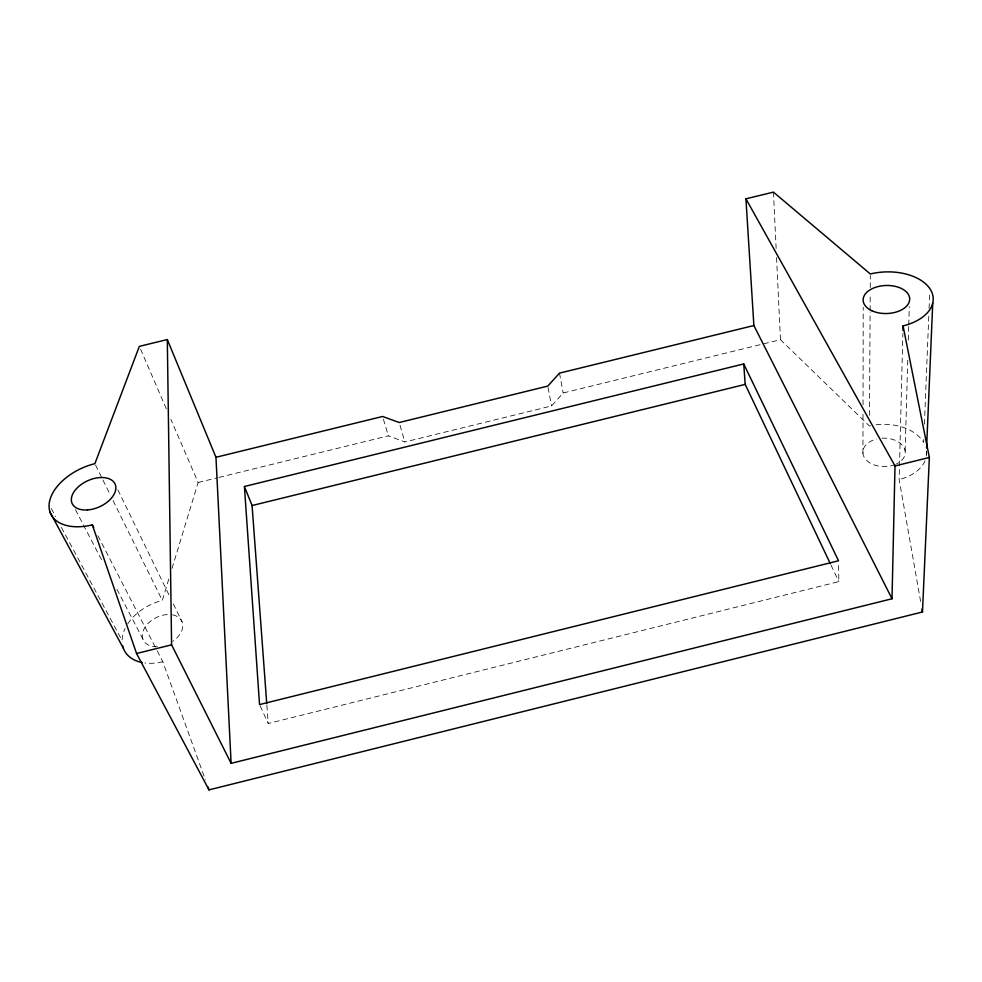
<?xml version="1.0" encoding="UTF-8"?>
<svg xmlns="http://www.w3.org/2000/svg" width="982" height="982" viewBox="0 0 982 982"><rect width="100%" height="100%" fill="white"/><g stroke="black" fill="none" stroke-linecap="round" stroke-linejoin="round"><path stroke-width="0.74" stroke-dasharray="4.91 3.68" d="M862.945 453.512L863.018 413.901M863.031 404.756L863.215 307.243M869.5 415.374L870.101 311.981M870.113 310.459L870.212 293.741M870.248 287.652L870.322 275.488M920.625 601.45L899.156 479.523L902.863 333.512M905.134 450.959L907.761 359.829M908.325 340.079L908.718 326.417M908.767 324.895L909.295 306.666M923.792 439.384L923.669 442.428A42.398 28.49 0.5 0 0 875.404 424.887M924.406 424.163L928.776 316.094M929.082 308.483L929.696 293.25M926.468 451.057L926.21 457.158A42.398 28.49 0.5 0 0 926.578 451.155M127.721 623.865A42.852 29.006 -26.5 0 1 162.312 600.444L169.383 577.146M172.034 568.406L198.119 482.506L170.856 419.339M218.937 477.399L388.369 435.848L404.842 441.961L551.565 405.959L563.14 392.996L780.457 339.698L869.438 426.028A42.398 28.49 0.5 0 1 873.882 425.12M260.169 705.923L268.221 723.501L838.837 581.626L838.554 562.269M198.119 482.506L217.452 477.768M51.273 508.541L55.606 516.618M61.387 527.383L122.063 640.473A42.852 29.006 -26.5 0 1 125.058 628.59M75.418 509.597L102.877 562.281M116.944 589.31L142.991 639.294M97.905 535.718L156.531 649.544M157.23 650.894L162.803 661.745L205.361 779.794M95.549 465.038L102.3 478.713M102.975 480.088L110.389 495.124M113.09 500.599L162.312 600.444M117.889 489.883L169.321 595.62M173.323 603.856L182.014 621.704M830.981 565.067L838.837 581.626M140.561 349.162L167.222 410.918M383.41 419.24L388.369 435.848M400.03 425.292L404.842 441.961M548.03 387.534L551.565 405.959M559.507 373.135L563.14 392.996M266.858 705.211L268.221 723.501M773.448 192.128L776.124 248.421M776.553 257.554L780.457 339.698M162.803 661.745A42.852 29.006 -26.5 0 1 144.882 663.01M925.019 460.828A42.398 28.49 0.5 0 1 899.156 479.523M881.971 438.193A21.199 14.239 0.5 0 1 903.894 447.436A21.199 14.239 0.5 0 1 896.419 463.995M895.265 464.511A21.199 14.239 0.5 0 1 865.044 458.582A21.199 14.239 0.5 0 1 876.644 439.003M172.476 614.842A21.42 14.497 -26.5 0 1 172.869 641.332M157.39 646.721A21.42 14.497 -26.5 0 1 142.979 631.487A21.42 14.497 -26.5 0 1 167.627 614.536"/><path stroke-width="1.47" d="M93.72 527.592L92.333 524.879A47.111 28.625 -24.3 0 1 49.063 505.19A47.111 28.625 -24.3 0 1 94.873 463.676L139.346 346.364L167.308 339.551L171.592 644.83L231.114 763.345L892.012 598.762L895.007 465.947L745.927 198.818L773.448 192.128L870.334 273.978A46.571 28.061 -1.7 0 1 930.261 289.26A46.571 28.061 -1.7 0 1 903.059 325.901L902.949 330.468M926.591 448.013L932.74 303.131M92.333 524.879L136.559 653.496L208.994 789.872L922.479 611.982L929.353 457.465L903.059 325.901M136.559 653.496L171.592 644.83M895.007 465.947L929.353 457.465M231.114 763.345L215.966 457.281L382.587 416.478L399.22 422.518L547.76 386.11L559.507 373.135L753.881 325.533L892.012 598.762M244.408 486.495L743.742 363.941L838.53 560.771L259.543 704.573L244.408 486.495L252.079 505.546L266.748 703.689M252.079 505.546L745.191 384.392L830.33 563.693M50.033 512.162L123.302 648.157M167.308 339.551L215.966 457.281M207.951 786.987L208.994 789.872M921.951 608.975L922.479 611.982M743.742 363.941L745.191 384.392M745.927 198.818L753.881 325.533M142.169 662.568A42.852 29.006 -26.5 0 1 122.578 645.702M87.472 509.94A23.556 14.3 -24.3 0 0 115.225 484.396A23.556 14.3 -24.3 0 0 78.155 486.962A23.556 14.3 -24.3 0 0 87.472 509.94M871.807 310.705A23.286 14.018 -1.7 0 0 909.418 301.241A23.286 14.018 -1.7 0 0 878.018 286.584A23.286 14.018 -1.7 0 0 871.807 310.705"/></g></svg>
